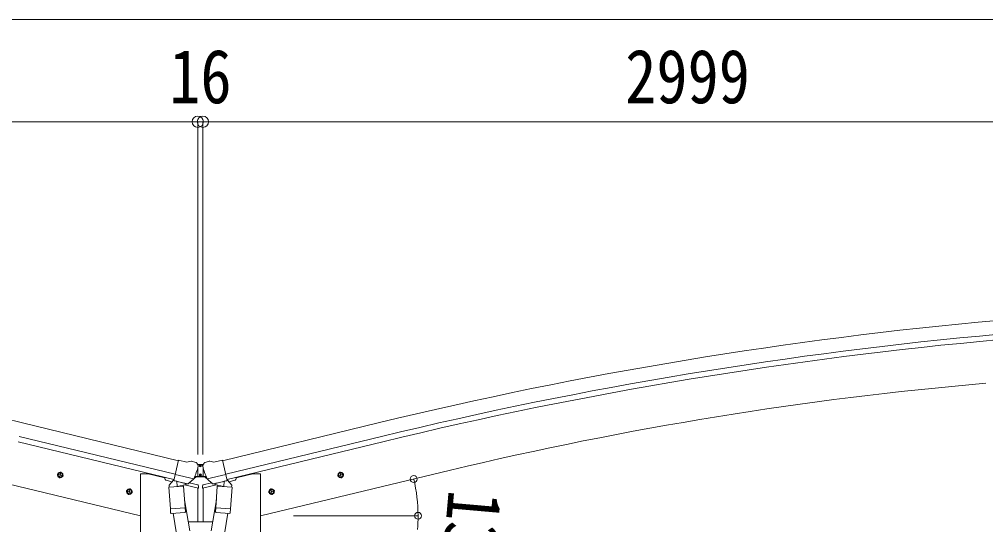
# Model space of a CAD drawing. Units: millimetres at full size. Extents: x -9783 to 9892, y -6828 to 6752.
# Drawn here: x -4808 to -1818, y -1542 to 21 of the extents above; entities that cross this region are included whole.
import ezdxf
from ezdxf.enums import TextEntityAlignment as Align

# ---------------------------------------------------------------- set-up
doc = ezdxf.new("R2010")
doc.units = ezdxf.units.MM
doc.header["$LTSCALE"] = 35
doc.header["$PDMODE"] = 32
doc.header["$PDSIZE"] = 35
for name, color, linetype, lineweight in [('0-1_本体', 4, 'Continuous', 9), ('0-2_部品', 7, 'Continuous', 9), ('0-7_合掌部品', 3, 'Continuous', 9), ('0-A_寸法', 6, 'Continuous', 9)]:
    doc.layers.add(name, color=color, linetype=linetype, lineweight=lineweight)
doc.styles.add('ＭＳ ゴシック', font='')
doc.styles.get('ＭＳ ゴシック').set_extended_font_data('MS Gothic')

msp = doc.modelspace()

# ---------------------------------------------------------------- linework, layer by layer
at = {"layer": '0-1_本体'}
for p, q in [((-4315.82, -1344.11), (-4797.99, -1226.81)), ((-4315.82, -1344.11), (-4797.99, -1226.81)), ((-4179.46, -1344.11), (-3697.3, -1226.81)), ((-4179.46, -1344.11), (-3697.3, -1226.81)), ((-4329.83, -1402.46), (-4812.21, -1285.33)), ((-4329.83, -1402.46), (-4812.21, -1285.33)), ((-4325.9, -1386.09), (-4808.23, -1268.97)), ((-4325.9, -1386.09), (-4808.23, -1268.97)), ((-4169.39, -1386.09), (-3687.06, -1268.97)), ((-4169.39, -1386.09), (-3687.06, -1268.97)), ((-4165.46, -1402.46), (-3683.08, -1285.33)), ((-4165.46, -1402.46), (-3683.08, -1285.33)), ((-5021.73, -1373.25), (-4433.64, -1514.44)), ((-5021.73, -1373.25), (-4433.64, -1514.44)), ((-3473.56, -1373.25), (-4061.64, -1514.44)), ((-3473.56, -1373.25), (-4061.64, -1514.44)), ((-4433.64, -1384.44), (-4409.64, -1384.44)), ((-4433.64, -1384.44), (-4409.64, -1384.44)), ((-4433.64, -1384.44), (-4433.64, -4864.44)), ((-4433.64, -1384.44), (-4433.64, -4864.44)), ((-4358.39, -1396.74), (-4409.64, -1384.44)), ((-4358.39, -1396.74), (-4409.64, -1384.44)), ((-4137.65, -1396.92), (-4085.64, -1384.44)), ((-4137.65, -1396.92), (-4085.64, -1384.44)), ((-4061.64, -1384.44), (-4085.64, -1384.44)), ((-4061.64, -1384.44), (-4085.64, -1384.44)), ((-4061.64, -1384.44), (-4061.64, -4864.44)), ((-4061.64, -1384.44), (-4061.64, -4864.44)), ((-4283.62, -1411.17), (-4283.62, -1411.72)), ((-4283.62, -1411.17), (-4283.62, -1411.72)), ((-4255.64, -1533), (-4255.64, -1427.88)), ((-4255.64, -1533), (-4255.64, -1427.88)), ((-4239.64, -1533), (-4239.64, -1427.88)), ((-4239.64, -1533), (-4239.64, -1427.88)), ((-4211.67, -1411.17), (-4211.67, -1411.72)), ((-4211.67, -1411.17), (-4211.67, -1411.72))]:
    msp.add_line(p, q, dxfattribs=at)
for centre, radius, start, end in [((-7890.69, -13963.84), 13106.9, 76.35206, 84.85206), ((-7890.69, -13963.84), 13106.9, 76.35206, 84.85206), ((-604.6, -13963.84), 13106.9, 95.14794, 103.64794), ((-604.6, -13963.84), 13106.9, 95.14794, 103.64794), ((-604.6, -13963.84), 13063.74, 95.14794, 103.64794), ((-604.6, -13963.84), 13063.74, 95.14794, 103.64794), ((-604.6, -13963.84), 13046.9, 95.14794, 103.64794), ((-604.6, -13963.84), 13046.9, 95.14794, 103.64794), ((-838.96, -12367.06), 11305.08, 94.96591, 103.47643), ((-838.96, -12367.06), 11305.08, 94.96591, 103.47643)]:
    msp.add_arc(centre, radius, start, end, dxfattribs=at)
at = {"layer": '0-2_部品'}
for p, q in [((-4289.47, -1348.55), (-4315.4, -1342.33)), ((-4205.82, -1348.55), (-4179.89, -1342.33)), ((-4289.47, -1348.55), (-4276.21, -1345.86)), ((-4261.72, -1349.04), (-4274.91, -1345.88)), ((-4258.63, -1351.29), (-4254.77, -1357.59)), ((-4254.41, -1359.87), (-4254.68, -1361.02)), ((-4240.88, -1359.87), (-4240.6, -1361.02)), ((-4236.66, -1351.29), (-4240.52, -1357.59)), ((-4233.57, -1349.04), (-4220.38, -1345.88)), ((-4205.82, -1348.55), (-4219.08, -1345.86)), ((-4671.89, -1390.68), (-4691.34, -1386.01)), ((-4688.91, -1386.59), (-4683.75, -1381.14)), ((-4686.78, -1393.79), (-4688.91, -1386.59)), ((-4683.95, -1398.06), (-4679.28, -1378.62)), ((-4683.75, -1381.14), (-4676.45, -1382.9)), ((-4676.45, -1382.9), (-4674.32, -1390.09)), ((-4358.39, -1395.71), (-4358.39, -1399.45)), ((-4335.42, -1408.91), (-4354.56, -1404.31)), ((-4331.12, -1403.96), (-4344.44, -1419.28)), ((-4330.18, -1403.9), (-4331.12, -1403.96)), ((-4268.46, -1400.17), (-4325.97, -1386.37)), ((-4285.31, -1415.08), (-4268.94, -1400.59)), ((-4226.83, -1400.17), (-4169.32, -1386.37)), ((-4209.97, -1415.08), (-4226.35, -1400.59)), ((-4165.11, -1403.9), (-4164.17, -1403.96)), ((-4164.17, -1403.96), (-4150.85, -1419.28)), ((-4159.87, -1408.91), (-4140.73, -1404.31)), ((-4136.9, -1395.71), (-4136.9, -1399.45)), ((-3823.4, -1390.68), (-3803.95, -1386.01)), ((-3818.84, -1382.9), (-3820.97, -1390.09)), ((-3811.54, -1381.14), (-3818.84, -1382.9)), ((-3811.34, -1398.06), (-3816.01, -1378.62)), ((-3806.38, -1386.59), (-3811.54, -1381.14)), ((-3808.51, -1393.79), (-3806.38, -1386.59)), ((-4474.98, -1437.95), (-4469.81, -1432.51)), ((-4470.02, -1449.43), (-4465.35, -1429.98)), ((-4469.81, -1432.51), (-4462.51, -1434.26)), ((-4462.51, -1434.26), (-4460.38, -1441.45)), ((-4345.54, -1425.73), (-4299.85, -1422.53)), ((-4340.86, -1492.57), (-4345.54, -1425.73)), ((-4344.44, -1419.28), (-4343.99, -1425.62)), ((-4327.09, -1406.37), (-4328.62, -1406)), ((-4290.39, -1415.18), (-4327.09, -1406.37)), ((-4321.14, -1408.19), (-4320.12, -1422.8)), ((-4292.93, -1417.19), (-4318.75, -1423.62)), ((-4301.63, -1419.35), (-4301.4, -1422.64)), ((-4299.85, -1422.53), (-4295.18, -1489.37)), ((-4253.83, -1428.5), (-4296.86, -1418.17)), ((-4288.02, -1415.65), (-4295.54, -1413.85)), ((-4292.23, -1415.41), (-4292.18, -1416.15)), ((-4288.86, -1415.55), (-4290.39, -1415.18)), ((-4282.29, -1412.41), (-4256.13, -1418.69)), ((-4253.83, -1421.6), (-4253.83, -1428.5)), ((-4241.45, -1428.5), (-4198.43, -1418.17)), ((-4241.45, -1421.6), (-4241.45, -1428.5)), ((-4213, -1412.41), (-4239.15, -1418.69)), ((-4207.27, -1415.65), (-4199.75, -1413.85)), ((-4206.43, -1415.55), (-4204.9, -1415.18)), ((-4204.9, -1415.18), (-4168.19, -1406.37)), ((-4203.06, -1415.41), (-4203.11, -1416.15)), ((-4202.36, -1417.19), (-4176.54, -1423.62)), ((-4195.44, -1422.53), (-4200.11, -1489.37)), ((-4149.75, -1425.73), (-4195.44, -1422.53)), ((-4193.66, -1419.35), (-4193.89, -1422.64)), ((-4174.15, -1408.19), (-4175.17, -1422.8)), ((-4168.19, -1406.37), (-4166.67, -1406)), ((-4154.42, -1492.57), (-4149.75, -1425.73)), ((-4150.85, -1419.28), (-4151.3, -1425.62)), ((-4032.77, -1434.26), (-4034.91, -1441.45)), ((-4025.48, -1432.51), (-4032.77, -1434.26)), ((-4025.27, -1449.43), (-4029.94, -1429.98)), ((-4020.31, -1437.95), (-4025.48, -1432.51)), ((-4457.96, -1442.04), (-4477.4, -1437.37)), ((-4472.85, -1445.15), (-4474.98, -1437.95)), ((-4296.91, -1464.6), (-4281, -1560.78)), ((-4198.38, -1464.6), (-4214.29, -1560.78)), ((-4037.33, -1442.04), (-4017.88, -1437.37)), ((-4022.44, -1445.15), (-4020.31, -1437.95)), ((-4340.86, -1492.57), (-4295.18, -1489.37)), ((-4340.85, -1492.57), (-4339.96, -1505.26)), ((-4294.32, -1501.84), (-4295.19, -1489.37)), ((-4200.97, -1501.84), (-4200.1, -1489.37)), ((-4154.42, -1492.57), (-4200.11, -1489.37)), ((-4154.44, -1492.57), (-4155.33, -1505.26)), ((-4296.16, -1503.98), (-4337.86, -1506.89)), ((-4332.43, -1506.51), (-4321.7, -1570.1)), ((-4294.71, -1503.2), (-4294.71, -1503.2)), ((-4200.58, -1503.2), (-4200.58, -1503.2)), ((-4199.13, -1503.98), (-4157.43, -1506.89)), ((-4162.86, -1506.51), (-4173.59, -1570.1)), ((-4209.27, -1533), (-4286.02, -1533))]:
    msp.add_line(p, q, dxfattribs=at)
for points in [[(-4320.82, -1407.78), (-4330.55, -1405.44), (-4315.4, -1342.33)], [(-4174.46, -1407.78), (-4164.74, -1405.44), (-4179.89, -1342.33)], [(-4674.32, -1390.09), (-4679.48, -1395.54), (-4686.78, -1393.79)], [(-4268.19, -1399.6), (-4268.78, -1400.44), (-4268.94, -1400.59)], [(-4227.1, -1399.6), (-4226.51, -1400.44), (-4226.35, -1400.59)], [(-3820.97, -1390.09), (-3815.81, -1395.54), (-3808.51, -1393.79)], [(-4320.82, -1407.78), (-4320.59, -1407.93), (-4295.82, -1413.87), (-4295.54, -1413.85)], [(-4174.46, -1407.78), (-4174.7, -1407.93), (-4199.47, -1413.87), (-4199.75, -1413.85)], [(-4460.38, -1441.45), (-4465.55, -1446.9), (-4472.85, -1445.15)], [(-4034.91, -1441.45), (-4029.74, -1446.9), (-4022.44, -1445.15)]]:
    msp.add_lwpolyline(points, dxfattribs=at)
for centre, radius in [((-4681.61, -1388.34), 8.5), ((-4681.61, -1388.34), 7.7), ((-4681.61, -1388.34), 6.5), ((-3813.67, -1388.34), 8.5), ((-3813.67, -1388.34), 7.7), ((-3813.67, -1388.34), 6.5), ((-4467.68, -1439.7), 8.5), ((-4467.68, -1439.7), 7.7), ((-4467.68, -1439.7), 6.5), ((-4027.61, -1439.7), 8.5), ((-4027.61, -1439.7), 7.7), ((-4027.61, -1439.7), 6.5)]:
    msp.add_circle(centre, radius, dxfattribs=at)
for centre, radius, start, end in [((-4275.61, -1348.8), 3, 76.5, 101.5), ((-4219.68, -1348.8), 3, 78.5, 103.5), ((-4451.49, -1313.77), 202.4, 334.90875, 346.5), ((-4262.89, -1353.91), 5, 31.5, 76.5), ((-4043.8, -1313.77), 202.4, 193.5, 205.09125), ((-4232.4, -1353.91), 5, 103.5, 148.5), ((-4353.39, -1399.45), 5, 180, 256.5), ((-4141.9, -1399.45), 5, 283.5, 0), ((-4328.51, -1405.51), 0.5, 221.23754, 256.5), ((-4321.74, -1408.27), 0.604, 7.79405, 79.40158), ((-4319.1, -1422.65), 1.03, 188.03431, 289.96103), ((-4293.17, -1416.22), 1, 284, 4), ((-4291.73, -1415.37), 0.5, 76.5, 184), ((-4288.74, -1415.06), 0.5, 256.5, 291.76246), ((-4283.19, -1411.58), 1.5, 259.976, 311.5), ((-4256.83, -1421.6), 3, 0, 76.5), ((-4238.45, -1421.6), 3, 103.5, 180), ((-4212.1, -1411.58), 1.5, 228.5, 280.024), ((-4206.54, -1415.06), 0.5, 248.23754, 283.5), ((-4203.56, -1415.37), 0.5, 356, 103.5), ((-4202.11, -1416.22), 1, 176, 256), ((-4176.19, -1422.65), 1.03, 250.03897, 351.96569), ((-4173.55, -1408.27), 0.604, 100.59842, 172.20595), ((-4166.78, -1405.51), 0.5, 283.5, 318.76246), ((-4338, -1504.9), 2, 190.53157, 274), ((-4296.3, -1501.98), 2, 274, 322.59038), ((-4296.26, -1502.01), 1.95, 322.52234, 4.95983), ((-4199.03, -1502.01), 1.95, 175.04017, 217.47766), ((-4198.99, -1501.98), 2, 217.40962, 266), ((-4157.29, -1504.9), 2, 266, 349.46843)]:
    msp.add_arc(centre, radius, start, end, dxfattribs=at)
for centre, major_axis, ratio, start_param, end_param in [((-4257.33, -1359.15), (1.57, -2.57), 0.99628, 0.7835347, 1.5707963), ((-4237.96, -1359.15), (-1.57, -2.57), 0.99628, 4.712389, 5.4996506), ((-4287.33, -1412.73), (0.73, -2.92), 0.997631, 5.8041905, 5.8929484), ((-4287.36, -1412.6), (-2.63, 3.16), 0.650902, 2.1145521, 2.1873627), ((-4287.3, -1412.83), (0.73, -2.92), 0.997631, 5.965759, 6.7621801), ((-4207.99, -1412.83), (-0.73, -2.92), 0.997631, 5.8041905, 6.6006116), ((-4207.93, -1412.6), (2.63, 3.16), 0.650902, 4.0958226, 4.1686332), ((-4207.96, -1412.73), (-0.73, -2.92), 0.997631, 0.3902369, 0.4789948)]:
    msp.add_ellipse(centre, major_axis=major_axis, ratio=ratio, start_param=start_param, end_param=end_param, dxfattribs=at)
at = {"layer": '0-7_合掌部品', "color": 7}
for p, q in [((-4256.14, -1366.58), (-4256.14, -1390.08)), ((-4255.07, -1357.16), (-4254.89, -1355.58)), ((-4240.39, -1355.58), (-4254.89, -1355.58)), ((-4246.38, -1360.3), (-4245.54, -1360.3)), ((-4240.21, -1357.16), (-4240.39, -1355.58)), ((-4239.14, -1366.58), (-4239.14, -1390.08)), ((-4282.19, -1412.7), (-4261.14, -1394.08)), ((-4267.31, -1397.53), (-4262.14, -1392.96)), ((-4261.14, -1392.58), (-4254.69, -1392.58)), ((-4234.14, -1394.08), (-4261.14, -1394.08)), ((-4254.39, -1393.08), (-4256.14, -1390.08)), ((-4254.39, -1393.08), (-4240.89, -1393.08)), ((-4246.38, -1389), (-4245.54, -1389)), ((-4240.89, -1393.08), (-4239.14, -1390.08)), ((-4240.6, -1392.58), (-4234.14, -1392.58)), ((-4213.09, -1412.7), (-4234.14, -1394.08)), ((-4227.97, -1397.53), (-4233.15, -1392.96))]:
    msp.add_line(p, q, dxfattribs=at)
for points in [[(-4248.9, -1359.46), (-4249.74, -1359.46), (-4249.74, -1360.3), (-4248.9, -1360.3)], [(-4247.22, -1358.62), (-4247.22, -1357.78), (-4248.06, -1357.78), (-4248.06, -1358.62)], [(-4248.06, -1361.14), (-4248.06, -1361.98), (-4247.22, -1361.98), (-4247.22, -1361.14)], [(-4245.54, -1360.3), (-4245.54, -1359.46), (-4246.38, -1359.46)], [(-4248.9, -1388.16), (-4249.74, -1388.16), (-4249.74, -1389), (-4248.9, -1389)], [(-4247.22, -1387.32), (-4247.22, -1386.48), (-4248.06, -1386.48), (-4248.06, -1387.32)], [(-4248.06, -1389.84), (-4248.06, -1390.68), (-4247.22, -1390.68), (-4247.22, -1389.84)], [(-4245.54, -1389), (-4245.54, -1388.16), (-4246.38, -1388.16)]]:
    msp.add_lwpolyline(points, dxfattribs=at)
for centre in [(-4247.64, -1359.88), (-4247.64, -1388.58)]:
    msp.add_circle(centre, 3.5, dxfattribs=at)
for centre, radius, start, end in [((-4248.9, -1358.62), 0.84, 270, 0), ((-4248.9, -1361.14), 0.84, 0, 90), ((-4246.38, -1358.62), 0.84, 180, 270), ((-4246.38, -1361.14), 0.84, 90, 180), ((-4261.14, -1394.08), 1.5, 90, 131.5), ((-4248.9, -1387.32), 0.84, 270, 0), ((-4248.9, -1389.84), 0.84, 0, 90), ((-4246.38, -1387.32), 0.84, 180, 270), ((-4246.38, -1389.84), 0.84, 90, 180), ((-4234.14, -1394.08), 1.5, 48.5, 90)]:
    msp.add_arc(centre, radius, start, end, dxfattribs=at)
at = {"layer": '0-A_寸法'}
for p, q in [((-7255.05, 21.19), (-1241.05, 21.19)), ((-7255.05, -295.43), (-4256.05, -295.43)), ((-4256.05, -295.43), (-4256.05, -524.43)), ((-4256.05, -295.43), (-4240.05, -295.43)), ((-4256.05, -295.43), (-4256.05, -1324.99)), ((-4240.05, -295.43), (-4240.05, -524.43)), ((-4240.05, -295.43), (-4240.05, -524.43)), ((-4240.05, -295.43), (-1241.05, -295.43)), ((-4240.05, -295.43), (-4240.05, -1324.99)), ((-3960.11, -1514.43), (-3573.26, -1514.43))]:
    msp.add_line(p, q, dxfattribs=at)
for centre in [(-3587.71, -1400.78), (-3574.26, -1514.43)]:
    msp.add_circle(centre, 10.62, dxfattribs=at)
for start, end in [(0, 13.5), (354.99678, 0)]:
    msp.add_arc((-4061.11, -1514.43), 486.86, start, end, dxfattribs=at)
for p in [(-4256.05, -295.43), (-4240.05, -295.43)]:
    msp.add_point(p, dxfattribs=at)

# ---------------------------------------------------------------- texts
at = {"layer": '0-A_寸法', "color": 7, "style": 'ＭＳ ゴシック', "width": 0.85}
for s, p in [('16', (-4344.3, -288.43)), ('2999', (-2933.05, -288.43))]:
    msp.add_text(s, height=166.8, dxfattribs=at).set_placement(p, align=Align.BOTTOM_LEFT)
msp.add_text('13.5°', height=166.8, rotation=264.997, dxfattribs=at).set_placement((-3528.96, -1426.76), align=Align.BOTTOM_LEFT)

doc.saveas('drawing.dxf')
